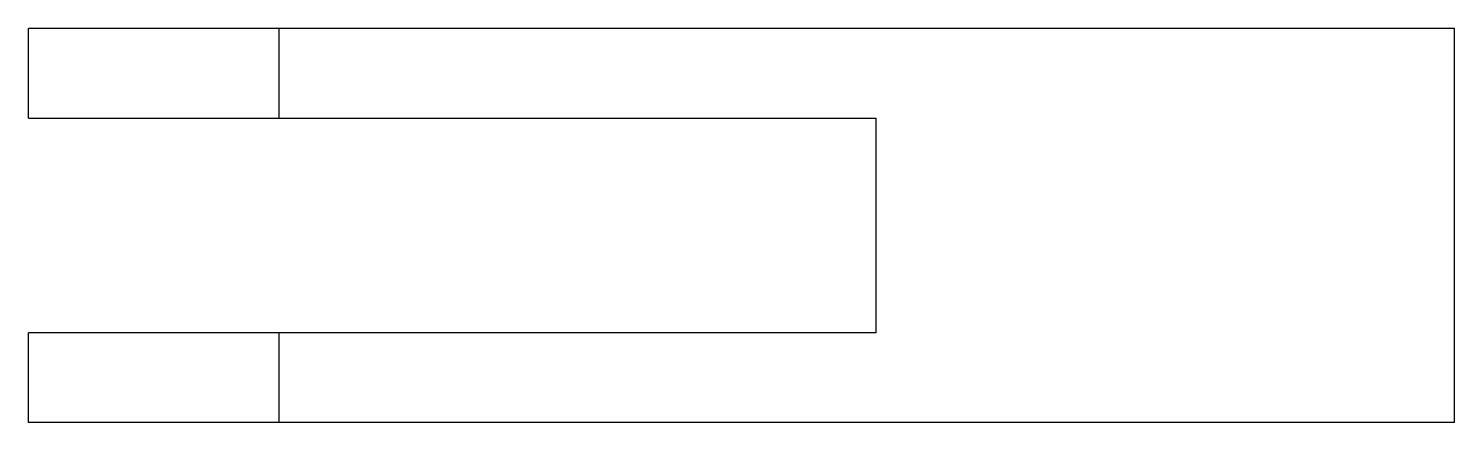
# Model space of a CAD drawing. Header units: metres. Extents: x -27.3 to 52.3, y -22 to 0.
import ezdxf

# ---------------------------------------------------------------- set-up
doc = ezdxf.new("R2010")
doc.units = ezdxf.units.M

msp = doc.modelspace()

# ---------------------------------------------------------------- linework, layer by layer
for points in [[(-27.3, -5), (-27.3, -4.9), (-27.3, -4.8), (-27.3, -4.7), (-27.3, -4.6), (-27.3, -4.5), (-27.3, -4.4), (-27.3, -4.3), (-27.3, -4.2), (-27.3, -4.1), (-27.3, -4), (-27.3, -3.9), (-27.3, -3.8), (-27.3, -3.7), (-27.3, -3.6), (-27.3, -3.5), (-27.3, -3.4), (-27.3, -3.3), (-27.3, -3.2), (-27.3, -3.1), (-27.3, -3), (-27.3, -2.9), (-27.3, -2.8), (-27.3, -2.7), (-27.3, -2.6), (-27.3, -2.5), (-27.3, -2.4), (-27.3, -2.3), (-27.3, -2.2), (-27.3, -2.1), (-27.3, -2), (-27.3, -1.9), (-27.3, -1.8), (-27.3, -1.7), (-27.3, -1.6), (-27.3, -1.5), (-27.3, -1.4), (-27.3, -1.3), (-27.3, -1.2), (-27.3, -1.1), (-27.3, -1), (-27.3, -0.9), (-27.3, -0.8), (-27.3, -0.7), (-27.3, -0.6), (-27.3, -0.5), (-27.3, -0.4), (-27.3, -0.3), (-27.3, -0.2), (-27.3, -0.1), (-27.3, 0)], [(-13.3, 0), (-13.349, 0), (-13.398, 0), (-13.447, 0), (-13.538, 0), (-13.683, 0), (-13.828, 0), (-13.973, 0), (-14.193, 0), (-14.427, 0), (-14.66, 0), (-14.916, 0), (-15.226, 0), (-15.537, 0), (-15.847, 0), (-16.201, 0), (-16.573, 0), (-16.944, 0), (-17.322, 0), (-17.736, 0), (-18.151, 0), (-18.565, 0), (-18.992, 0), (-19.428, 0), (-19.864, 0), (-20.3, 0), (-20.736, 0), (-21.172, 0), (-21.608, 0), (-22.035, 0), (-22.449, 0), (-22.864, 0), (-23.278, 0), (-23.656, 0), (-24.027, 0), (-24.399, 0), (-24.753, 0), (-25.063, 0), (-25.374, 0), (-25.684, 0), (-25.94, 0), (-26.173, 0), (-26.407, 0), (-26.627, 0), (-26.772, 0), (-26.917, 0), (-27.062, 0), (-27.153, 0), (-27.202, 0), (-27.251, 0), (-27.3, 0)], [(-13.3, -5), (-13.3, -4.9), (-13.3, -4.8), (-13.3, -4.7), (-13.3, -4.6), (-13.3, -4.5), (-13.3, -4.4), (-13.3, -4.3), (-13.3, -4.2), (-13.3, -4.1), (-13.3, -4), (-13.3, -3.9), (-13.3, -3.8), (-13.3, -3.7), (-13.3, -3.6), (-13.3, -3.5), (-13.3, -3.4), (-13.3, -3.3), (-13.3, -3.2), (-13.3, -3.1), (-13.3, -3), (-13.3, -2.9), (-13.3, -2.8), (-13.3, -2.7), (-13.3, -2.6), (-13.3, -2.5), (-13.3, -2.4), (-13.3, -2.3), (-13.3, -2.2), (-13.3, -2.1), (-13.3, -2), (-13.3, -1.9), (-13.3, -1.8), (-13.3, -1.7), (-13.3, -1.6), (-13.3, -1.5), (-13.3, -1.4), (-13.3, -1.3), (-13.3, -1.2), (-13.3, -1.1), (-13.3, -1), (-13.3, -0.9), (-13.3, -0.8), (-13.3, -0.7), (-13.3, -0.6), (-13.3, -0.5), (-13.3, -0.4), (-13.3, -0.3), (-13.3, -0.2), (-13.3, -0.1), (-13.3, 0)], [(52.3, 0), (50.988, 0), (49.676, 0), (48.364, 0), (47.052, 0), (45.74, 0), (44.428, 0), (43.116, 0), (41.804, 0), (40.492, 0), (39.18, 0), (37.868, 0), (36.556, 0), (35.244, 0), (33.932, 0), (32.62, 0), (31.308, 0), (29.996, 0), (28.684, 0), (27.372, 0), (26.06, 0), (24.748, 0), (23.436, 0), (22.124, 0), (20.812, 0), (19.5, 0), (18.188, 0), (16.876, 0), (15.564, 0), (14.252, 0), (12.94, 0), (11.628, 0), (10.316, 0), (9.004, 0), (7.692, 0), (6.38, 0), (5.068, 0), (3.756, 0), (2.444, 0), (1.132, 0), (-0.18, 0), (-1.492, 0), (-2.804, 0), (-4.116, 0), (-5.428, 0), (-6.74, 0), (-8.052, 0), (-9.364, 0), (-10.676, 0), (-11.988, 0), (-13.3, 0)], [(52.3, -22), (52.3, -21.56), (52.3, -21.12), (52.3, -20.68), (52.3, -20.24), (52.3, -19.8), (52.3, -19.36), (52.3, -18.92), (52.3, -18.48), (52.3, -18.04), (52.3, -17.6), (52.3, -17.16), (52.3, -16.72), (52.3, -16.28), (52.3, -15.84), (52.3, -15.4), (52.3, -14.96), (52.3, -14.52), (52.3, -14.08), (52.3, -13.64), (52.3, -13.2), (52.3, -12.76), (52.3, -12.32), (52.3, -11.88), (52.3, -11.44), (52.3, -11), (52.3, -10.56), (52.3, -10.12), (52.3, -9.68), (52.3, -9.24), (52.3, -8.8), (52.3, -8.36), (52.3, -7.92), (52.3, -7.48), (52.3, -7.04), (52.3, -6.6), (52.3, -6.16), (52.3, -5.72), (52.3, -5.28), (52.3, -4.84), (52.3, -4.4), (52.3, -3.96), (52.3, -3.52), (52.3, -3.08), (52.3, -2.64), (52.3, -2.2), (52.3, -1.76), (52.3, -1.32), (52.3, -0.88), (52.3, -0.44), (52.3, 0)], [(-27.3, -5), (-27.251, -5), (-27.202, -5), (-27.153, -5), (-27.062, -5), (-26.917, -5), (-26.772, -5), (-26.627, -5), (-26.407, -5), (-26.173, -5), (-25.94, -5), (-25.684, -5), (-25.374, -5), (-25.063, -5), (-24.753, -5), (-24.399, -5), (-24.027, -5), (-23.656, -5), (-23.278, -5), (-22.864, -5), (-22.449, -5), (-22.035, -5), (-21.608, -5), (-21.172, -5), (-20.736, -5), (-20.3, -5), (-19.864, -5), (-19.428, -5), (-18.992, -5), (-18.565, -5), (-18.151, -5), (-17.736, -5), (-17.322, -5), (-16.944, -5), (-16.573, -5), (-16.201, -5), (-15.847, -5), (-15.537, -5), (-15.226, -5), (-14.916, -5), (-14.66, -5), (-14.427, -5), (-14.193, -5), (-13.973, -5), (-13.828, -5), (-13.683, -5), (-13.538, -5), (-13.447, -5), (-13.398, -5), (-13.349, -5), (-13.3, -5)], [(-13.3, -5), (-12.634, -5), (-11.968, -5), (-11.302, -5), (-10.636, -5), (-9.97, -5), (-9.304, -5), (-8.638, -5), (-7.972, -5), (-7.306, -5), (-6.64, -5), (-5.974, -5), (-5.308, -5), (-4.642, -5), (-3.976, -5), (-3.31, -5), (-2.644, -5), (-1.978, -5), (-1.312, -5), (-0.646, -5), (0.02, -5), (0.686, -5), (1.352, -5), (2.018, -5), (2.684, -5), (3.35, -5), (4.016, -5), (4.682, -5), (5.348, -5), (6.014, -5), (6.68, -5), (7.346, -5), (8.012, -5), (8.678, -5), (9.344, -5), (10.01, -5), (10.676, -5), (11.342, -5), (12.008, -5), (12.674, -5), (13.34, -5), (14.006, -5), (14.672, -5), (15.338, -5), (16.004, -5), (16.67, -5), (17.336, -5), (18.002, -5), (18.668, -5), (19.334, -5), (20, -5)], [(20, -5), (20, -5.24), (20, -5.48), (20, -5.72), (20, -5.96), (20, -6.2), (20, -6.44), (20, -6.68), (20, -6.92), (20, -7.16), (20, -7.4), (20, -7.64), (20, -7.88), (20, -8.12), (20, -8.36), (20, -8.6), (20, -8.84), (20, -9.08), (20, -9.32), (20, -9.56), (20, -9.8), (20, -10.04), (20, -10.28), (20, -10.52), (20, -10.76), (20, -11), (20, -11.24), (20, -11.48), (20, -11.72), (20, -11.96), (20, -12.2), (20, -12.44), (20, -12.68), (20, -12.92), (20, -13.16), (20, -13.4), (20, -13.64), (20, -13.88), (20, -14.12), (20, -14.36), (20, -14.6), (20, -14.84), (20, -15.08), (20, -15.32), (20, -15.56), (20, -15.8), (20, -16.04), (20, -16.28), (20, -16.52), (20, -16.76), (20, -17)], [(-13.3, -17), (-13.349, -17), (-13.398, -17), (-13.447, -17), (-13.538, -17), (-13.683, -17), (-13.828, -17), (-13.973, -17), (-14.193, -17), (-14.427, -17), (-14.66, -17), (-14.916, -17), (-15.226, -17), (-15.537, -17), (-15.847, -17), (-16.201, -17), (-16.573, -17), (-16.944, -17), (-17.322, -17), (-17.736, -17), (-18.151, -17), (-18.565, -17), (-18.992, -17), (-19.428, -17), (-19.864, -17), (-20.3, -17), (-20.736, -17), (-21.172, -17), (-21.608, -17), (-22.035, -17), (-22.449, -17), (-22.864, -17), (-23.278, -17), (-23.656, -17), (-24.027, -17), (-24.399, -17), (-24.753, -17), (-25.063, -17), (-25.374, -17), (-25.684, -17), (-25.94, -17), (-26.173, -17), (-26.407, -17), (-26.627, -17), (-26.772, -17), (-26.917, -17), (-27.062, -17), (-27.153, -17), (-27.202, -17), (-27.251, -17), (-27.3, -17)], [(-27.3, -22), (-27.3, -21.9), (-27.3, -21.8), (-27.3, -21.7), (-27.3, -21.6), (-27.3, -21.5), (-27.3, -21.4), (-27.3, -21.3), (-27.3, -21.2), (-27.3, -21.1), (-27.3, -21), (-27.3, -20.9), (-27.3, -20.8), (-27.3, -20.7), (-27.3, -20.6), (-27.3, -20.5), (-27.3, -20.4), (-27.3, -20.3), (-27.3, -20.2), (-27.3, -20.1), (-27.3, -20), (-27.3, -19.9), (-27.3, -19.8), (-27.3, -19.7), (-27.3, -19.6), (-27.3, -19.5), (-27.3, -19.4), (-27.3, -19.3), (-27.3, -19.2), (-27.3, -19.1), (-27.3, -19), (-27.3, -18.9), (-27.3, -18.8), (-27.3, -18.7), (-27.3, -18.6), (-27.3, -18.5), (-27.3, -18.4), (-27.3, -18.3), (-27.3, -18.2), (-27.3, -18.1), (-27.3, -18), (-27.3, -17.9), (-27.3, -17.8), (-27.3, -17.7), (-27.3, -17.6), (-27.3, -17.5), (-27.3, -17.4), (-27.3, -17.3), (-27.3, -17.2), (-27.3, -17.1), (-27.3, -17)], [(20, -17), (19.334, -17), (18.668, -17), (18.002, -17), (17.336, -17), (16.67, -17), (16.004, -17), (15.338, -17), (14.672, -17), (14.006, -17), (13.34, -17), (12.674, -17), (12.008, -17), (11.342, -17), (10.676, -17), (10.01, -17), (9.344, -17), (8.678, -17), (8.012, -17), (7.346, -17), (6.68, -17), (6.014, -17), (5.348, -17), (4.682, -17), (4.016, -17), (3.35, -17), (2.684, -17), (2.018, -17), (1.352, -17), (0.686, -17), (0.02, -17), (-0.646, -17), (-1.312, -17), (-1.978, -17), (-2.644, -17), (-3.31, -17), (-3.976, -17), (-4.642, -17), (-5.308, -17), (-5.974, -17), (-6.64, -17), (-7.306, -17), (-7.972, -17), (-8.638, -17), (-9.304, -17), (-9.97, -17), (-10.636, -17), (-11.302, -17), (-11.968, -17), (-12.634, -17), (-13.3, -17)], [(-13.3, -22), (-13.3, -21.9), (-13.3, -21.8), (-13.3, -21.7), (-13.3, -21.6), (-13.3, -21.5), (-13.3, -21.4), (-13.3, -21.3), (-13.3, -21.2), (-13.3, -21.1), (-13.3, -21), (-13.3, -20.9), (-13.3, -20.8), (-13.3, -20.7), (-13.3, -20.6), (-13.3, -20.5), (-13.3, -20.4), (-13.3, -20.3), (-13.3, -20.2), (-13.3, -20.1), (-13.3, -20), (-13.3, -19.9), (-13.3, -19.8), (-13.3, -19.7), (-13.3, -19.6), (-13.3, -19.5), (-13.3, -19.4), (-13.3, -19.3), (-13.3, -19.2), (-13.3, -19.1), (-13.3, -19), (-13.3, -18.9), (-13.3, -18.8), (-13.3, -18.7), (-13.3, -18.6), (-13.3, -18.5), (-13.3, -18.4), (-13.3, -18.3), (-13.3, -18.2), (-13.3, -18.1), (-13.3, -18), (-13.3, -17.9), (-13.3, -17.8), (-13.3, -17.7), (-13.3, -17.6), (-13.3, -17.5), (-13.3, -17.4), (-13.3, -17.3), (-13.3, -17.2), (-13.3, -17.1), (-13.3, -17)], [(-13.3, -22), (-13.349, -22), (-13.398, -22), (-13.447, -22), (-13.538, -22), (-13.683, -22), (-13.828, -22), (-13.973, -22), (-14.193, -22), (-14.427, -22), (-14.66, -22), (-14.916, -22), (-15.226, -22), (-15.537, -22), (-15.847, -22), (-16.201, -22), (-16.573, -22), (-16.944, -22), (-17.322, -22), (-17.736, -22), (-18.151, -22), (-18.565, -22), (-18.992, -22), (-19.428, -22), (-19.864, -22), (-20.3, -22), (-20.736, -22), (-21.172, -22), (-21.608, -22), (-22.035, -22), (-22.449, -22), (-22.864, -22), (-23.278, -22), (-23.656, -22), (-24.027, -22), (-24.399, -22), (-24.753, -22), (-25.063, -22), (-25.374, -22), (-25.684, -22), (-25.94, -22), (-26.173, -22), (-26.407, -22), (-26.627, -22), (-26.772, -22), (-26.917, -22), (-27.062, -22), (-27.153, -22), (-27.202, -22), (-27.251, -22), (-27.3, -22)], [(52.3, -22), (50.988, -22), (49.676, -22), (48.364, -22), (47.052, -22), (45.74, -22), (44.428, -22), (43.116, -22), (41.804, -22), (40.492, -22), (39.18, -22), (37.868, -22), (36.556, -22), (35.244, -22), (33.932, -22), (32.62, -22), (31.308, -22), (29.996, -22), (28.684, -22), (27.372, -22), (26.06, -22), (24.748, -22), (23.436, -22), (22.124, -22), (20.812, -22), (19.5, -22), (18.188, -22), (16.876, -22), (15.564, -22), (14.252, -22), (12.94, -22), (11.628, -22), (10.316, -22), (9.004, -22), (7.692, -22), (6.38, -22), (5.068, -22), (3.756, -22), (2.444, -22), (1.132, -22), (-0.18, -22), (-1.492, -22), (-2.804, -22), (-4.116, -22), (-5.428, -22), (-6.74, -22), (-8.052, -22), (-9.364, -22), (-10.676, -22), (-11.988, -22), (-13.3, -22)]]:
    msp.add_lwpolyline(points)

doc.saveas('drawing.dxf')
